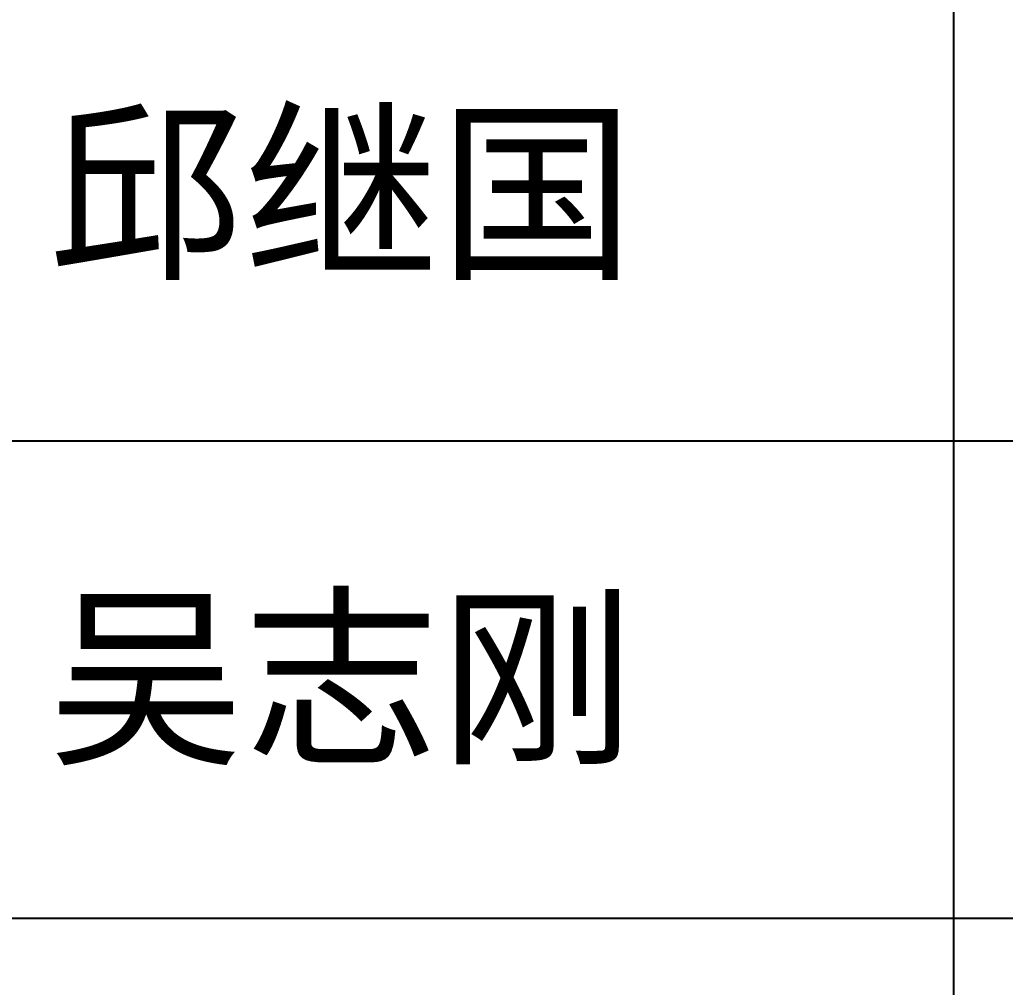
# Model space of a CAD drawing. Extents: x -809667 to 586099, y 3084146 to 3634412.
# Drawn here: x 381061.6 to 381069.84, y 3087123.77 to 3087131.86 of the extents above; entities that cross this region are included whole.
import ezdxf

# ---------------------------------------------------------------- set-up
doc = ezdxf.new("R2010")
doc.units = 0
doc.header["$LTSCALE"] = 0.5
doc.layers.get('0').update_dxf_attribs({"linetype": 'CONTINUOUS'})
doc.layers.add('PUB_TITLE', color=4, linetype='CONTINUOUS')
doc.styles.add('-宋体', font='', dxfattribs={"width": 0.6})
doc.styles.get('-宋体').set_extended_font_data('NSimSun')

# ---------------------------------------------------------------- blocks, each defined once
blk = doc.blocks.new('TQ11')
at = {"layer": 'PUB_TITLE'}
for p, q in [((1252309.9, -1153421.8), (1260886.2, -1153421.8)), ((1252309.9, -1154565.3), (1260886.2, -1154565.3))]:
    blk.add_line(p, q, dxfattribs=at)
blk.add_lwpolyline([(1258027.5, -1156852.3), (1258027.5, -1148847.7)], dxfattribs=at)
at = {"layer": 'PUB_TITLE', "color": 7, "style": '-宋体', "width": 1.000002}
for s, p in [('邱继国', (1255859.2, -1152998.7)), ('吴志刚', (1255859.2, -1154161.5))]:
    blk.add_text(s, height=343.05, dxfattribs=at).set_placement(p)

msp = doc.modelspace()

# ---------------------------------------------------------------- block references
at = {"xscale": 0.003488000000000001, "yscale": 0.003488000000000001, "zscale": 0.003488000000000001}
msp.add_blockref('TQ11', (376681.4057, 3091151.4756), dxfattribs=at)

doc.saveas('drawing.dxf')
